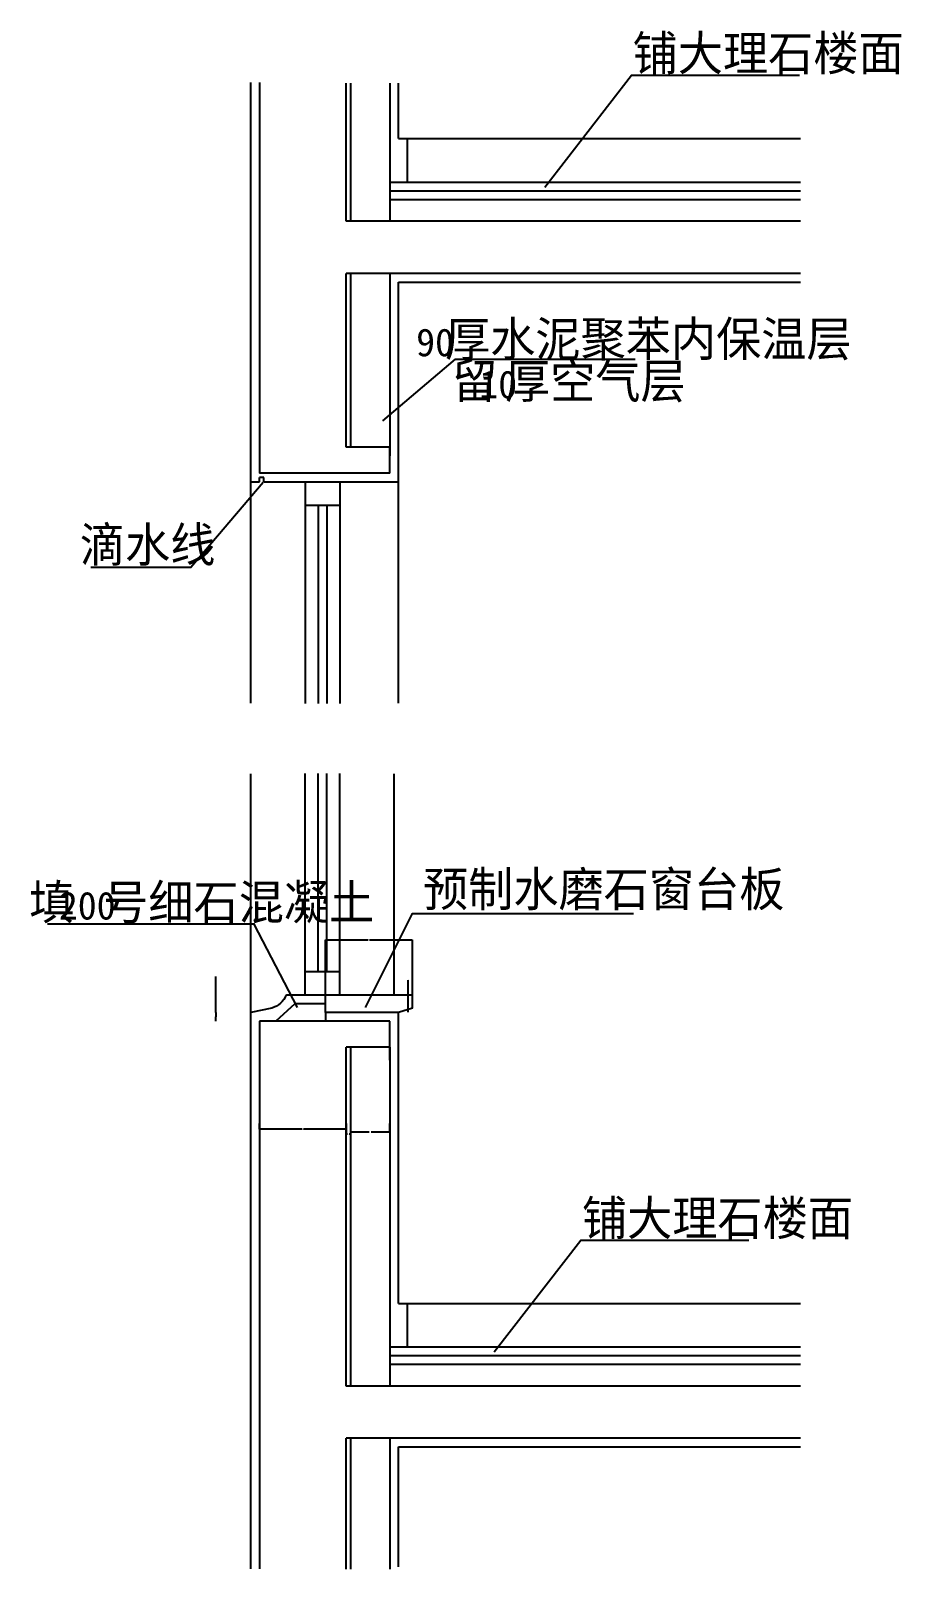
# Model space of a CAD drawing. Header units: metres. Extents: x 15333 to 17337, y -1020 to 2522.
import ezdxf

# ---------------------------------------------------------------- set-up
doc = ezdxf.new("R2010")
doc.units = ezdxf.units.M
for name, color, linetype in [('PUB_DIM', 3, 'Continuous'), ('PUB_HATCH', 7, 'Continuous'), ('PUB_TEXT', 7, 'Continuous'), ('S_SURFACE', 6, 'Continuous'), ('WALL', 255, 'Continuous'), ('WINDOW', 2, 'Continuous')]:
    doc.layers.add(name, color=color, linetype=linetype)
doc.dimstyles.get("Standard").update_dxf_attribs({"dimtxt": 2.5, "dimasz": 2.5, "dimexe": 1.25, "dimexo": 0.625, "dimtad": 1, "dimcen": 2.5, "dimazin": 3, "dimtfac": 1, "dimtmove": 0, "dimatfit": 3})

# ---------------------------------------------------------------- blocks, each defined once
blk = doc.blocks.new('*D1')
for p, q in [((16158.89, 242.12), (16158.89, 152.31)), ((16158.89, 182.12), (16158.89, 152.31)), ((16158.64, 152.31), (16158.39, 152.31)), ((16158.89, 152.31), (16158.89, 152.31)), ((16159.14, 152.31), (16159.39, 152.31))]:
    blk.add_line(p, q)
at = {"layer": 'Defpoints'}
for p in [(16158.89, 242.12), (16158.89, 182.12), (16158.89, 152.31)]:
    blk.add_point(p, dxfattribs=at)
at = {"layer": 'PUB_DIM', "insert": (16158.89, 153.435), "char_height": 1, "attachment_point": 5}
blk.add_mtext('0', dxfattribs=at)
blk = doc.blocks.new('*D2')
for p, q in [((15759.47, 344.87), (15759.22, 344.87)), ((15759.72, 302.3), (15759.72, 344.87)), ((15759.72, 262.12), (15759.72, 344.87)), ((15759.72, 344.87), (15759.72, 344.87)), ((15759.97, 344.87), (15760.22, 344.87))]:
    blk.add_line(p, q)
at = {"layer": 'Defpoints'}
for p in [(15759.72, 344.87), (15759.72, 302.3), (15759.72, 262.12)]:
    blk.add_point(p, dxfattribs=at)
at = {"layer": 'PUB_DIM', "insert": (15759.72, 345.995), "char_height": 1, "attachment_point": 5}
blk.add_mtext('0', dxfattribs=at)
blk = doc.blocks.new('*D3')
for p, q in [((15759.47, 252.12), (15759.22, 252.12)), ((15759.72, 262.12), (15759.72, 252.12)), ((15759.72, 242.12), (15759.72, 252.12)), ((15759.72, 252.12), (15759.72, 252.12)), ((15759.97, 252.12), (15760.22, 252.12))]:
    blk.add_line(p, q)
at = {"layer": 'Defpoints'}
for p in [(15759.72, 262.12), (15759.72, 252.12), (15759.72, 242.12)]:
    blk.add_point(p, dxfattribs=at)
at = {"layer": 'PUB_DIM', "insert": (15759.72, 253.245), "char_height": 1, "attachment_point": 5}
blk.add_mtext('0', dxfattribs=at)
blk = doc.blocks.new('*D4')
for p, q in [((16201.54, 336.69), (16201.29, 336.69)), ((16201.79, 262.42), (16201.79, 336.69)), ((16201.79, 302.42), (16201.79, 336.69)), ((16201.79, 336.69), (16201.79, 336.69)), ((16202.04, 336.69), (16202.29, 336.69))]:
    blk.add_line(p, q)
at = {"layer": 'Defpoints'}
for p in [(16201.79, 336.69), (16201.79, 302.42), (16201.79, 262.42)]:
    blk.add_point(p, dxfattribs=at)
at = {"layer": 'PUB_DIM', "insert": (16201.79, 337.815), "char_height": 1, "attachment_point": 5}
blk.add_mtext('0', dxfattribs=at)
blk = doc.blocks.new('*D5')
for p, q in [((16069.72, 6.58), (16069.72, -13.31)), ((16159.42, 6.58), (16159.42, -13.31)), ((16112.57, -13.31), (16069.47, -13.31)), ((16159.67, -13.31), (16116.57, -13.31))]:
    blk.add_line(p, q)
at = {"layer": 'Defpoints'}
for p in [(16069.72, 6.58), (16159.42, 6.58), (16159.42, -13.31)]:
    blk.add_point(p, dxfattribs=at)
at = {"layer": 'PUB_DIM', "insert": (16114.57, -13.31), "char_height": 1, "attachment_point": 5}
blk.add_mtext('89,7', dxfattribs=at)
blk = doc.blocks.new('*D6')
for p, q in [((15859.42, 6.58), (15859.42, -6.45)), ((16059.42, 6.58), (16059.42, -6.45)), ((15957.92, -6.45), (15859.17, -6.45)), ((16059.67, -6.45), (15960.92, -6.45))]:
    blk.add_line(p, q)
at = {"layer": 'Defpoints'}
for p in [(15859.42, 6.58), (16059.42, 6.58), (16059.42, -6.45)]:
    blk.add_point(p, dxfattribs=at)
at = {"layer": 'PUB_DIM', "insert": (15959.42, -6.45), "char_height": 1, "attachment_point": 5}
blk.add_mtext('200', dxfattribs=at)
blk = doc.blocks.new('*D7')
for p, q in [((16059.42, 6.58), (16059.42, -18.24)), ((16069.72, 6.58), (16069.72, -18.24)), ((16062.57, -18.24), (16059.17, -18.24)), ((16069.97, -18.24), (16066.57, -18.24))]:
    blk.add_line(p, q)
at = {"layer": 'Defpoints'}
for p in [(16059.42, 6.58), (16069.72, 6.58), (16069.72, -18.24)]:
    blk.add_point(p, dxfattribs=at)
at = {"layer": 'PUB_DIM', "insert": (16064.57, -18.24), "char_height": 1, "attachment_point": 5}
blk.add_mtext('10,3', dxfattribs=at)
blk = doc.blocks.new('*D8')
for p, q in [((16011.8, 282.12), (16011.8, 428.95)), ((16012.05, 428.95), (16110.3, 428.95)), ((16113.3, 428.95), (16211.55, 428.95)), ((16211.8, 282.12), (16211.8, 428.95))]:
    blk.add_line(p, q)
at = {"layer": 'Defpoints'}
for p in [(16011.8, 428.95), (16011.8, 282.12), (16211.8, 282.12)]:
    blk.add_point(p, dxfattribs=at)
at = {"layer": 'PUB_DIM', "insert": (16111.8, 428.95), "char_height": 1, "attachment_point": 5}
blk.add_mtext('200', dxfattribs=at)
blk = doc.blocks.new('*D9')
for p, q in [((16159.72, 1563.03), (16159.72, 1543.03)), ((16159.47, 1543.03), (16159.22, 1543.03)), ((16159.72, 1503.03), (16159.72, 1543.03)), ((16159.72, 1543.03), (16159.72, 1543.03)), ((16159.97, 1543.03), (16160.22, 1543.03))]:
    blk.add_line(p, q)
at = {"layer": 'Defpoints'}
for p in [(16159.72, 1563.03), (16159.72, 1543.03), (16159.72, 1503.03)]:
    blk.add_point(p, dxfattribs=at)
at = {"layer": 'PUB_DIM', "insert": (16159.72, 1544.155), "char_height": 1, "attachment_point": 5}
blk.add_mtext('0', dxfattribs=at)

msp = doc.modelspace()

# ---------------------------------------------------------------- linework, layer by layer
at = {"layer": 'PUB_DIM'}
for points in [[(16516.96, 2161.85), (16716.07, 2419.35), (17102.58, 2419.35)], [(16144.1, 1623.62), (16310.71, 1765.89), (16724.33, 1765.89)], [(15868.66, 1481.76), (15702.06, 1286.49), (15471.56, 1286.49)], [(15947.68, 273.77), (15847.5, 465), (15372.12, 465)], [(16103.96, 273.77), (16212.16, 490.03), (16721.07, 490.03)], [(16400.35, -519.32), (16599.46, -261.82), (16985.96, -261.82)]]:
    msp.add_lwpolyline(points, dxfattribs=at)
at = {"layer": 'PUB_HATCH'}
for p, q in [((16159.72, 2173.29), (17105.28, 2173.29)), ((16159.72, 2153.29), (17105.28, 2153.29)), ((16159.72, 2133.29), (17105.28, 2133.29)), ((15940.98, 282.12), (15897.78, 242.12)), ((16011.79, 282.12), (15940.98, 282.12)), ((16011.79, 262.12), (16011.79, 242.12)), ((16159.72, -507.88), (17105.28, -507.88)), ((16159.72, -527.88), (17105.28, -527.88)), ((16159.72, -547.88), (17105.28, -547.88))]:
    msp.add_line(p, q, dxfattribs=at)
msp.add_lwpolyline([(16211.79, 272.12), (16179.72, 262.12)], dxfattribs=at)
at = {"layer": 'S_SURFACE'}
for p, q in [((15839.72, 973.98), (15839.72, 2402.83)), ((16069.72, 2400.78), (16069.72, 2083.29)), ((16159.72, 2400.78), (16159.72, 2083.29)), ((16179.72, 2273.29), (16179.72, 2400.78)), ((16179.72, 2273.29), (17105.28, 2273.29)), ((16199.72, 2273.29), (16199.72, 2173.29)), ((16069.72, 1963.29), (16069.72, 1563.29)), ((16159.72, 1963.29), (16159.72, 1563.29)), ((16179.72, 1943.29), (17105.28, 1943.29)), ((16179.72, 973.98), (16179.72, 1943.29)), ((15859.72, 1483.29), (15859.72, 1493.29)), ((15869.72, 1493.29), (15859.72, 1493.29)), ((15869.72, 1483.29), (15869.72, 1493.29)), ((15839.72, 1483.29), (15859.72, 1483.29)), ((15869.72, 1483.29), (16179.72, 1483.29)), ((15839.72, -1018.5), (15839.72, 811.43)), ((16169.72, 302.12), (16169.72, 811.43)), ((16179.72, -407.88), (16179.72, 262.12)), ((16069.72, 182.12), (16069.72, -597.88)), ((16159.72, 182.12), (16159.72, -597.88)), ((16179.72, -407.88), (17105.28, -407.88)), ((16199.72, -407.88), (16199.72, -507.88)), ((16069.72, -717.88), (16069.72, -1019.6)), ((16159.72, -717.88), (16159.72, -1019.6)), ((16179.72, -737.88), (17105.28, -737.88)), ((16179.72, -1014.2), (16179.72, -737.88))]:
    msp.add_line(p, q, dxfattribs=at)
msp.add_lwpolyline([(16011.79, 302.12), (15921.79, 302.12, -0.22), (15888.14, 272.12), (15839.72, 262.12)], format="xyb", dxfattribs=at)
at = {"layer": 'WALL'}
for p, q in [((15859.72, 2402.83), (15859.72, 1503.29)), ((16059.72, 2083.29), (16059.72, 2400.78)), ((17105.28, 2083.29), (16059.72, 2083.29)), ((17105.28, 1963.29), (16059.72, 1963.29)), ((16059.72, 1563.29), (16059.72, 1963.29)), ((16159.72, 1563.29), (16059.72, 1563.29)), ((16159.72, 1503.29), (16159.72, 1563.29)), ((16159.72, 1503.29), (15859.72, 1503.29)), ((16211.79, 302.12), (16011.79, 302.12)), ((16011.79, 262.12), (16011.79, 302.12)), ((16211.79, 272.12), (16211.79, 302.12)), ((16179.72, 262.12), (16011.79, 262.12)), ((15859.72, 242.12), (15859.72, -1018.5)), ((16159.72, 242.12), (15859.72, 242.12)), ((16159.72, 182.12), (16159.72, 242.12)), ((16059.72, -597.88), (16059.72, 182.12)), ((16159.72, 182.12), (16059.72, 182.12)), ((17105.28, -597.88), (16059.72, -597.88)), ((17105.28, -717.88), (16059.72, -717.88)), ((16059.72, -1019.6), (16059.72, -717.88))]:
    msp.add_line(p, q, dxfattribs=at)
at = {"layer": 'WINDOW'}
for p, q in [((15964.72, 1483.29), (15964.72, 973.23)), ((16044.72, 1483.29), (16044.72, 973.23)), ((16044.72, 1429), (15964.72, 1429)), ((15994.72, 1429), (15994.72, 973.23)), ((16014.72, 1429), (16014.72, 973.23)), ((15964.72, 302.12), (15964.72, 812.18)), ((15994.72, 356.41), (15994.72, 812.18)), ((16014.72, 356.41), (16014.72, 812.18)), ((16044.72, 302.12), (16044.72, 812.18)), ((15964.72, 356.41), (16044.72, 356.41))]:
    msp.add_line(p, q, dxfattribs=at)

# ---------------------------------------------------------------- texts
at = {"layer": 'PUB_TEXT'}
for s, height, p in [('铺大理石楼面', 80, (16718.73, 2429.98)), ('厚水泥聚苯内保温层', 80, (16286.84, 1772.44)), ('90', 64, (16220.49, 1772.44)), ('留', 80, (16303.24, 1675.57)), ('10', 64, (16365.87, 1675.57)), ('厚空气层', 80, (16424.9, 1675.57)), ('滴水线', 80, (15446.41, 1298.97)), ('填', 80, (15329.85, 475.86)), ('号细石混凝土', 80, (15499.94, 475.86)), ('预制水磨石窗台板', 80, (16236.2, 506.05)), ('200', 64, (15398.03, 475.86)), ('铺大理石楼面', 80, (16602.11, -251.19))]:
    msp.add_text(s, height=height, dxfattribs=at).set_placement(p)

# ---------------------------------------------------------------- dimensions: what is measured, and where the dimension line sits
at = {"layer": 'PUB_DIM'}
for base, p1, p2, picture, middle in [((16159.72, 1543.03), (16159.72, 1563.03), (16159.72, 1503.03), '*D9', (16159.72, 1544.155)), ((16011.8, 428.95), (16011.8, 282.12), (16211.8, 282.12), '*D8', (16111.8, 428.95)), ((15759.72, 344.87), (15759.72, 302.3), (15759.72, 262.12), '*D2', (15759.72, 345.995)), ((16201.79, 336.69), (16201.79, 262.42), (16201.79, 302.42), '*D4', (16201.79, 337.815)), ((15759.72, 252.12), (15759.72, 262.12), (15759.72, 242.12), '*D3', (15759.72, 253.245)), ((16158.89, 152.31), (16158.89, 242.12), (16158.89, 182.12), '*D1', (16158.89, 153.435)), ((16059.42, -6.45), (16059.42, 6.58), (15859.42, 6.58), '*D6', (15959.42, -6.45)), ((16069.72, -18.24), (16069.72, 6.58), (16059.42, 6.58), '*D7', (16064.57, -18.24)), ((16159.42, -13.31), (16159.42, 6.58), (16069.72, 6.58), '*D5', (16114.57, -13.31))]:
    dim = msp.add_linear_dim(base=base, p1=p1, p2=p2, dimstyle='Standard', dxfattribs=at)
    dim.commit()
    dim.dimension.update_dxf_attribs({"geometry": picture, "text_midpoint": middle})

doc.saveas('drawing.dxf')
